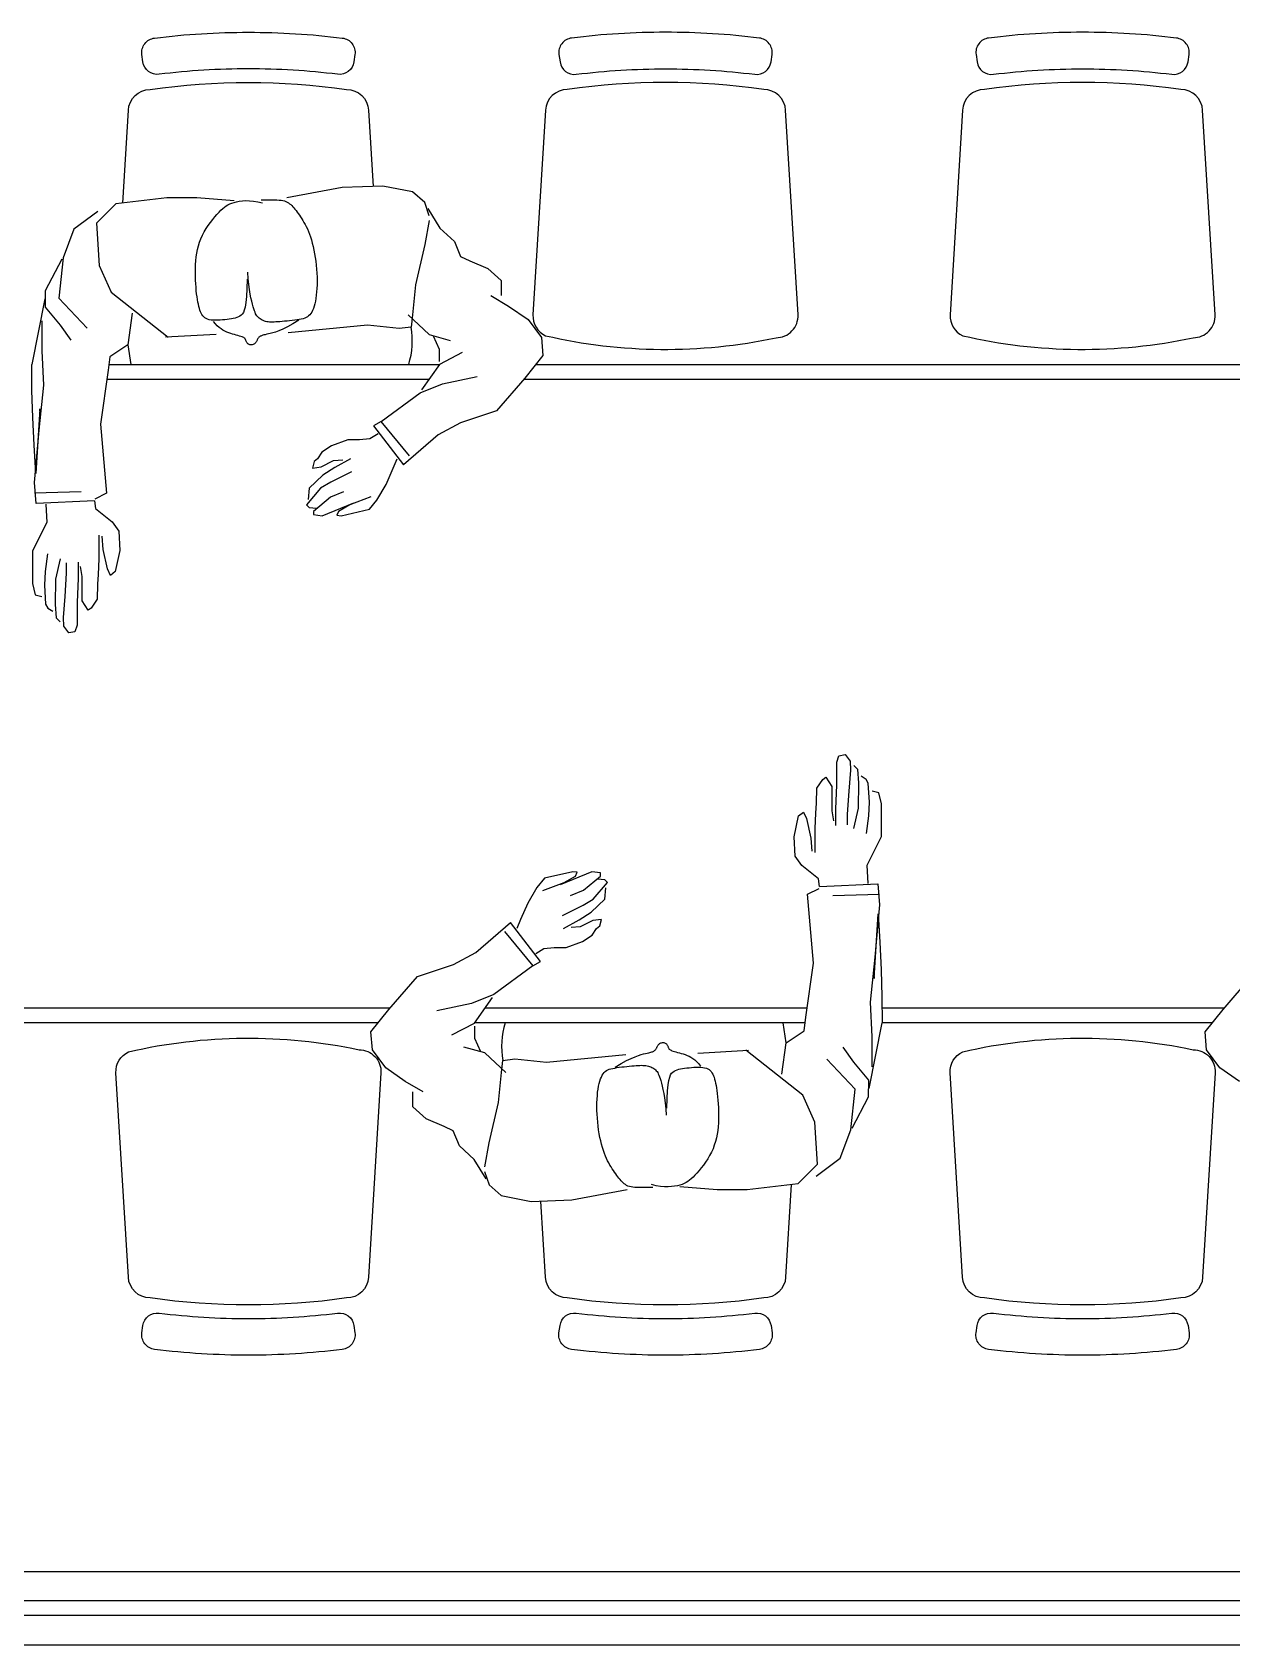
# Model space of a CAD drawing. Header units: millimetres. Extents: x 7034 to 7235, y -465 to -378.
# Drawn here: x 7042.714 to 7044.354, y -390.547 to -388.343 of the extents above; entities that cross this region are included whole.
import ezdxf

# ---------------------------------------------------------------- set-up
doc = ezdxf.new("R2010")
doc.units = ezdxf.units.MM
doc.header["$LTSCALE"] = 0.005
doc.layers.add('0-LAYOUT', color=250, linetype='Continuous', lineweight=25)
for name, color, linetype in [('ARQ_ESQUADRIA', 5, 'Continuous'), ('ARQ_MOBILIARIO 2', 252, 'Continuous'), ('JANELA', 10, 'Continuous')]:
    doc.layers.add(name, color=color, linetype=linetype)

msp = doc.modelspace()

# ---------------------------------------------------------------- linework, layer by layer
at = {"layer": '0-LAYOUT', "linetype": 'ByBlock'}
for points in [[(7043.0097, -388.3927, 0.030867), (7042.8877, -388.4002, -0.408428), (7042.8655, -388.3832), (7042.8641, -388.3733, -0.419966), (7042.8814, -388.3506, -0.030916), (7043.0097, -388.3427, -0.030916), (7043.138, -388.3506, -0.419966), (7043.1553, -388.3733), (7043.1539, -388.3832, -0.408428), (7043.1316, -388.4002, 0.030867)], [(7043.5798, -388.3927, -0.030867), (7043.7017, -388.4002, 0.408428), (7043.724, -388.3832), (7043.7254, -388.3733, 0.419966), (7043.7081, -388.3506, 0.030916), (7043.5798, -388.3427, 0.030916), (7043.4515, -388.3506, 0.419966), (7043.4341, -388.3733), (7043.4356, -388.3832, 0.408428), (7043.4578, -388.4002, -0.030867)], [(7044.1498, -388.3927, -0.030867), (7044.2718, -388.4002, 0.408428), (7044.294, -388.3832), (7044.2955, -388.3733, 0.419966), (7044.2781, -388.3506, 0.030916), (7044.1498, -388.3427, 0.030916), (7044.0215, -388.3506, 0.419966), (7044.0042, -388.3733), (7044.0056, -388.3832, 0.408428), (7044.0279, -388.4002, -0.030867)], [(7043.4455, -388.4209, 0.399285), (7043.4156, -388.4494), (7043.3986, -388.7288, 0.305593), (7043.4159, -388.7575, 0.109362), (7043.7309, -388.7603, 0.429301), (7043.7609, -388.7288), (7043.744, -388.4494, 0.399285), (7043.714, -388.4209, 0.071734)], [(7044.0156, -388.4209, 0.399285), (7043.9856, -388.4494), (7043.9687, -388.7288, 0.305593), (7043.986, -388.7575, 0.109362), (7044.301, -388.7603, 0.429301), (7044.331, -388.7288), (7044.314, -388.4494, 0.399285), (7044.2841, -388.4209, 0.071734)], [(7042.8754, -390.0728, -0.399285), (7042.8455, -390.0444), (7042.8286, -389.765, -0.305593), (7042.8459, -389.7363, -0.109362), (7043.1609, -389.7335, -0.429301), (7043.1908, -389.765), (7043.1739, -390.0444, -0.399285), (7043.1439, -390.0728, -0.071734)], [(7044.0156, -390.0728, -0.399285), (7043.9856, -390.0444), (7043.9687, -389.765, -0.305593), (7043.986, -389.7363, -0.109362), (7044.301, -389.7335, -0.429301), (7044.331, -389.765), (7044.314, -390.0444, -0.399285), (7044.2841, -390.0728, -0.071734)], [(7043.0097, -390.1011, 0.030867), (7043.1316, -390.0935, -0.408428), (7043.1539, -390.1105), (7043.1553, -390.1204, -0.419966), (7043.138, -390.1431, -0.030916), (7043.0097, -390.1511, -0.030916), (7042.8814, -390.1431, -0.419966), (7042.8641, -390.1204), (7042.8655, -390.1105, -0.408428), (7042.8877, -390.0935, 0.030867)], [(7043.5798, -390.1011, 0.030867), (7043.7017, -390.0935, -0.408428), (7043.724, -390.1105), (7043.7254, -390.1204, -0.419966), (7043.7081, -390.1431, -0.030916), (7043.5798, -390.1511, -0.030916), (7043.4515, -390.1431, -0.419966), (7043.4341, -390.1204), (7043.4356, -390.1105, -0.408428), (7043.4578, -390.0935, 0.030867)], [(7044.1498, -390.1011, 0.030867), (7044.2718, -390.0935, -0.408428), (7044.294, -390.1105), (7044.2955, -390.1204, -0.419966), (7044.2781, -390.1431, -0.030916), (7044.1498, -390.1511, -0.030916), (7044.0215, -390.1431, -0.419966), (7044.0042, -390.1204), (7044.0056, -390.1105, -0.408428), (7044.0279, -390.0935, 0.030867)]]:
    msp.add_lwpolyline(points, format="xyb", close=True, dxfattribs=at)
for points in [[(7042.8378, -388.5761), (7042.8455, -388.4494, -0.399285), (7042.8754, -388.4209, -0.071734), (7043.1439, -388.4209, -0.399285), (7043.1739, -388.4494), (7043.1802, -388.5534)], [(7043.7516, -389.9177), (7043.744, -390.0444, -0.399285), (7043.714, -390.0728, -0.071734), (7043.4455, -390.0728, -0.399285), (7043.4156, -390.0444), (7043.4093, -389.9404)]]:
    msp.add_lwpolyline(points, format="xyb", dxfattribs=at)
for points in [[(7042.8188, -388.7969), (7043.2708, -388.7969)], [(7043.4024, -388.7969), (7044.5031, -388.7969)], [(7042.8163, -388.8169), (7043.2568, -388.8169)], [(7043.3863, -388.8169), (7044.5115, -388.8169)], [(7043.2031, -389.6769), (7042.6481, -389.6769)], [(7043.7732, -389.6769), (7043.3327, -389.6769)], [(7044.3433, -389.6769), (7043.8759, -389.6769)], [(7043.1871, -389.6969), (7042.6595, -389.6969)], [(7043.7706, -389.6969), (7043.3186, -389.6969)], [(7044.3272, -389.6969), (7043.8755, -389.6969)]]:
    msp.add_lwpolyline(points, dxfattribs=at)
at = {"layer": 'ARQ_ESQUADRIA'}
for p, q in [((7045.6399, -390.4869), (7041.3199, -390.4869)), ((7045.6399, -390.5069), (7041.3199, -390.5069))]:
    msp.add_line(p, q, dxfattribs=at)
at = {"layer": 'ARQ_MOBILIARIO 2', "linetype": 'Continuous'}
for p, q in [((7043.1377, -388.5549), (7043.062, -388.5691)), ((7043.1934, -388.5529), (7043.1377, -388.5549)), ((7043.2341, -388.5609), (7043.1934, -388.5529)), ((7042.8285, -388.5772), (7042.8019, -388.6037)), ((7042.8979, -388.569), (7042.8285, -388.5772)), ((7042.939, -388.569), (7042.8979, -388.569)), ((7042.9902, -388.5733), (7042.939, -388.569)), ((7042.9816, -388.5786), (7042.9841, -388.5773)), ((7042.9841, -388.5773), (7042.9869, -388.5762)), ((7042.9869, -388.5762), (7042.99, -388.5752)), ((7042.99, -388.5752), (7042.9934, -388.5743)), ((7042.9934, -388.5743), (7042.9972, -388.5736)), ((7042.9972, -388.5736), (7043.0014, -388.573)), ((7043.0014, -388.573), (7043.0061, -388.5728)), ((7043.0061, -388.5728), (7043.0111, -388.5729)), ((7043.0111, -388.5729), (7043.0166, -388.5734)), ((7043.0166, -388.5734), (7043.0225, -388.5743)), ((7043.0225, -388.5743), (7043.0289, -388.5758)), ((7043.0271, -388.5718), (7043.0322, -388.5718)), ((7043.0322, -388.5718), (7043.0369, -388.5718)), ((7043.0369, -388.5718), (7043.0411, -388.5718)), ((7043.0411, -388.5718), (7043.0449, -388.5718)), ((7043.0449, -388.5718), (7043.0484, -388.5719)), ((7043.0484, -388.5719), (7043.0515, -388.5721)), ((7043.0515, -388.5721), (7043.0543, -388.5723)), ((7043.0543, -388.5723), (7043.0568, -388.5727)), ((7043.0568, -388.5727), (7043.059, -388.5733)), ((7043.059, -388.5733), (7043.061, -388.574)), ((7043.061, -388.574), (7043.0628, -388.5748)), ((7043.0628, -388.5748), (7043.0645, -388.5758)), ((7043.0645, -388.5758), (7043.066, -388.577)), ((7043.066, -388.577), (7043.0675, -388.5782)), ((7043.2507, -388.5755), (7043.2341, -388.5609)), ((7043.2569, -388.5937), (7043.2507, -388.5755)), ((7042.8039, -388.5875), (7042.7711, -388.612)), ((7042.9578, -388.6026), (7042.9608, -388.5986)), ((7042.9608, -388.5986), (7042.9638, -388.595)), ((7042.9638, -388.595), (7042.9667, -388.5916)), ((7042.9667, -388.5916), (7042.9695, -388.5886)), ((7042.9695, -388.5886), (7042.9721, -388.586)), ((7042.9721, -388.586), (7042.9745, -388.5837)), ((7042.9745, -388.5837), (7042.9768, -388.5818)), ((7042.9768, -388.5818), (7042.9791, -388.58)), ((7042.9791, -388.58), (7042.9816, -388.5786)), ((7043.0675, -388.5782), (7043.0689, -388.5796)), ((7043.0689, -388.5796), (7043.0703, -388.5811)), ((7043.0703, -388.5811), (7043.0718, -388.5828)), ((7043.0718, -388.5828), (7043.0732, -388.5845)), ((7043.0732, -388.5845), (7043.0747, -388.5864)), ((7043.0747, -388.5864), (7043.0763, -388.5884)), ((7043.0763, -388.5884), (7043.0778, -388.5905)), ((7043.0778, -388.5905), (7043.0793, -388.5927)), ((7043.0793, -388.5927), (7043.0809, -388.595)), ((7043.0809, -388.595), (7043.0825, -388.5975)), ((7043.0825, -388.5975), (7043.084, -388.6)), ((7043.084, -388.6), (7043.0856, -388.6026)), ((7043.2569, -388.6), (7043.2507, -388.6328)), ((7043.2548, -388.5837), (7043.2711, -388.6103)), ((7042.7711, -388.612), (7042.7566, -388.651)), ((7042.8019, -388.6037), (7042.8056, -388.6613)), ((7042.9448, -388.625), (7042.9469, -388.6202)), ((7042.9469, -388.6202), (7042.9493, -388.6156)), ((7042.9493, -388.6156), (7042.952, -388.6111)), ((7042.952, -388.6111), (7042.9548, -388.6067)), ((7042.9548, -388.6067), (7042.9578, -388.6026)), ((7043.0856, -388.6026), (7043.0872, -388.6054)), ((7043.0872, -388.6054), (7043.0887, -388.6084)), ((7043.0887, -388.6084), (7043.0902, -388.6116)), ((7043.0902, -388.6116), (7043.0917, -388.6149)), ((7043.0917, -388.6149), (7043.0931, -388.6185)), ((7043.0931, -388.6185), (7043.0945, -388.6224)), ((7043.2711, -388.6103), (7043.2914, -388.6288)), ((7042.9392, -388.6447), (7042.9402, -388.6397)), ((7042.9402, -388.6397), (7042.9414, -388.6347)), ((7042.9414, -388.6347), (7042.943, -388.6298)), ((7042.943, -388.6298), (7042.9448, -388.625)), ((7043.0945, -388.6224), (7043.0958, -388.6266)), ((7043.0958, -388.6266), (7043.097, -388.6309)), ((7043.097, -388.6309), (7043.0982, -388.6356)), ((7043.0982, -388.6356), (7043.0992, -388.6404)), ((7043.0992, -388.6404), (7043.1002, -388.6454)), ((7043.2507, -388.6328), (7043.2382, -388.6881)), ((7043.2914, -388.6288), (7043.2997, -388.6493)), ((7042.7545, -388.653), (7042.732, -388.696)), ((7042.7566, -388.651), (7042.7503, -388.7063)), ((7042.8056, -388.6613), (7042.8222, -388.6981)), ((7042.9371, -388.6709), (7042.9372, -388.6656)), ((7042.9372, -388.6656), (7042.9374, -388.6603)), ((7042.9374, -388.6603), (7042.9378, -388.655)), ((7042.9378, -388.655), (7042.9384, -388.6498)), ((7042.9384, -388.6498), (7042.9392, -388.6447)), ((7043.1002, -388.6454), (7043.101, -388.6505)), ((7043.101, -388.6505), (7043.1018, -388.6558)), ((7043.1018, -388.6558), (7043.1024, -388.6611)), ((7043.1024, -388.6611), (7043.1028, -388.6665)), ((7043.2997, -388.6493), (7043.3121, -388.6553)), ((7043.3121, -388.6553), (7043.3367, -388.6656)), ((7043.3367, -388.6656), (7043.355, -388.6821)), ((7042.9372, -388.6762), (7042.9371, -388.6709)), ((7042.9373, -388.6814), (7042.9372, -388.6762)), ((7042.9376, -388.6864), (7042.9373, -388.6814)), ((7042.938, -388.6913), (7042.9376, -388.6864)), ((7043.0081, -388.6802), (7043.0075, -388.6935)), ((7043.0095, -388.6796), (7043.0088, -388.6707)), ((7043.0103, -388.6875), (7043.0095, -388.6796)), ((7043.0112, -388.6945), (7043.0103, -388.6875)), ((7043.1028, -388.6665), (7043.1032, -388.6719)), ((7043.1032, -388.6719), (7043.1034, -388.6773)), ((7043.1034, -388.6878), (7043.1032, -388.6929)), ((7043.1034, -388.6773), (7043.1034, -388.6826)), ((7043.1034, -388.6826), (7043.1034, -388.6878)), ((7043.2382, -388.6881), (7043.234, -388.7291)), ((7043.355, -388.6821), (7043.355, -388.7026)), ((7042.7139, -388.797), (7042.732, -388.7073)), ((7042.732, -388.696), (7042.732, -388.7185)), ((7042.7503, -388.7063), (7042.7893, -388.7473)), ((7042.8222, -388.6981), (7042.8999, -388.7597)), ((7042.9384, -388.696), (7042.938, -388.6913)), ((7042.9389, -388.7003), (7042.9384, -388.696)), ((7042.9394, -388.7043), (7042.9389, -388.7003)), ((7042.94, -388.708), (7042.9394, -388.7043)), ((7042.9405, -388.7115), (7042.94, -388.708)), ((7043.0068, -388.7041), (7043.006, -388.7122)), ((7043.0075, -388.6935), (7043.0068, -388.7041)), ((7043.0121, -388.7006), (7043.0112, -388.6945)), ((7043.0131, -388.7059), (7043.0121, -388.7006)), ((7043.0141, -388.7105), (7043.0131, -388.7059)), ((7043.1019, -388.7064), (7043.1012, -388.7104)), ((7043.1024, -388.7022), (7043.1019, -388.7064)), ((7043.1029, -388.6977), (7043.1024, -388.7022)), ((7043.1032, -388.6929), (7043.1029, -388.6977)), ((7043.3408, -388.7026), (7043.3653, -388.7169)), ((7042.732, -388.7185), (7042.7524, -388.7431)), ((7042.8508, -388.7269), (7042.8446, -388.7699)), ((7042.9412, -388.7146), (7042.9405, -388.7115)), ((7042.9418, -388.7175), (7042.9412, -388.7146)), ((7042.9426, -388.7201), (7042.9418, -388.7175)), ((7042.9433, -388.7225), (7042.9426, -388.7201)), ((7042.9442, -388.7248), (7042.9433, -388.7225)), ((7042.9451, -388.7268), (7042.9442, -388.7248)), ((7042.9461, -388.7286), (7042.9451, -388.7268)), ((7042.9473, -388.7303), (7042.9461, -388.7286)), ((7042.9486, -388.7318), (7042.9473, -388.7303)), ((7042.9501, -388.7331), (7042.9486, -388.7318)), ((7042.996, -388.7319), (7042.9939, -388.7328)), ((7042.998, -388.7309), (7042.996, -388.7319)), ((7042.9998, -388.7296), (7042.998, -388.7309)), ((7043.0013, -388.7281), (7042.9998, -388.7296)), ((7043.0028, -388.7259), (7043.0013, -388.7281)), ((7043.004, -388.7228), (7043.0028, -388.7259)), ((7043.0051, -388.7183), (7043.004, -388.7228)), ((7043.006, -388.7122), (7043.0051, -388.7183)), ((7043.0151, -388.7145), (7043.0141, -388.7105)), ((7043.0161, -388.7179), (7043.0151, -388.7145)), ((7043.017, -388.7209), (7043.0161, -388.7179)), ((7043.0178, -388.7234), (7043.017, -388.7209)), ((7043.0187, -388.7255), (7043.0178, -388.7234)), ((7043.0195, -388.7274), (7043.0187, -388.7255)), ((7043.0204, -388.7289), (7043.0195, -388.7274)), ((7043.0213, -388.7303), (7043.0204, -388.7289)), ((7043.0223, -388.7315), (7043.0213, -388.7303)), ((7043.0233, -388.7326), (7043.0223, -388.7315)), ((7043.0904, -388.7317), (7043.0886, -388.7327)), ((7043.092, -388.7305), (7043.0904, -388.7317)), ((7043.0935, -388.7291), (7043.092, -388.7305)), ((7043.0949, -388.7273), (7043.0935, -388.7291)), ((7043.0962, -388.7253), (7043.0949, -388.7273)), ((7043.0974, -388.723), (7043.0962, -388.7253)), ((7043.0985, -388.7203), (7043.0974, -388.723)), ((7043.0995, -388.7173), (7043.0985, -388.7203)), ((7043.1004, -388.714), (7043.0995, -388.7173)), ((7043.1012, -388.7104), (7043.1004, -388.714)), ((7043.2278, -388.7291), (7043.2568, -388.7559)), ((7043.234, -388.7291), (7043.2319, -388.7456)), ((7043.3653, -388.7169), (7043.3919, -388.7354)), ((7042.7278, -388.7781), (7042.7278, -388.737)), ((7042.7524, -388.7431), (7042.7669, -388.7636)), ((7042.9519, -388.7341), (7042.9501, -388.7331)), ((7042.9538, -388.735), (7042.9519, -388.7341)), ((7042.9561, -388.7356), (7042.9538, -388.735)), ((7042.9587, -388.7361), (7042.9561, -388.7356)), ((7042.9615, -388.7363), (7042.9587, -388.7361)), ((7042.9645, -388.7364), (7042.9615, -388.7363)), ((7042.9646, -388.7412), (7042.9621, -388.7379)), ((7042.9677, -388.7364), (7042.9645, -388.7364)), ((7042.9671, -388.744), (7042.9646, -388.7412)), ((7042.9697, -388.7464), (7042.9671, -388.744)), ((7042.9709, -388.7362), (7042.9677, -388.7364)), ((7042.9723, -388.7483), (7042.9697, -388.7464)), ((7042.9742, -388.736), (7042.9709, -388.7362)), ((7042.9749, -388.75), (7042.9723, -388.7483)), ((7042.9774, -388.7357), (7042.9742, -388.736)), ((7042.9775, -388.7513), (7042.9749, -388.75)), ((7042.9805, -388.7353), (7042.9774, -388.7357)), ((7042.9802, -388.7525), (7042.9775, -388.7513)), ((7042.9828, -388.7535), (7042.9802, -388.7525)), ((7042.9835, -388.735), (7042.9805, -388.7353)), ((7042.9855, -388.7544), (7042.9828, -388.7535)), ((7042.9863, -388.7345), (7042.9835, -388.735)), ((7042.9881, -388.7553), (7042.9855, -388.7544)), ((7042.989, -388.7341), (7042.9863, -388.7345)), ((7042.9915, -388.7335), (7042.989, -388.7341)), ((7042.9939, -388.7328), (7042.9915, -388.7335)), ((7043.0245, -388.7336), (7043.0233, -388.7326)), ((7043.0257, -388.7345), (7043.0245, -388.7336)), ((7043.027, -388.7353), (7043.0257, -388.7345)), ((7043.0285, -388.7361), (7043.027, -388.7353)), ((7043.03, -388.7368), (7043.0285, -388.7361)), ((7043.0315, -388.7374), (7043.03, -388.7368)), ((7043.0332, -388.7379), (7043.0315, -388.7374)), ((7043.0349, -388.7383), (7043.0332, -388.7379)), ((7043.0366, -388.7386), (7043.0349, -388.7383)), ((7043.0385, -388.7388), (7043.0366, -388.7386)), ((7043.0404, -388.7389), (7043.0385, -388.7388)), ((7043.0429, -388.7536), (7043.0396, -388.7545)), ((7043.0425, -388.7389), (7043.0404, -388.7389)), ((7043.0447, -388.7389), (7043.0425, -388.7389)), ((7043.0467, -388.7525), (7043.0429, -388.7536)), ((7043.0472, -388.7387), (7043.0447, -388.7389)), ((7043.0513, -388.7508), (7043.0467, -388.7525)), ((7043.0498, -388.7386), (7043.0472, -388.7387)), ((7043.0527, -388.7383), (7043.0498, -388.7386)), ((7043.0566, -388.7484), (7043.0513, -388.7508)), ((7043.0558, -388.7381), (7043.0527, -388.7383)), ((7043.0591, -388.7378), (7043.0558, -388.7381)), ((7043.0629, -388.7453), (7043.0566, -388.7484)), ((7043.0626, -388.7374), (7043.0591, -388.7378)), ((7043.066, -388.737), (7043.0626, -388.7374)), ((7043.0702, -388.7413), (7043.0629, -388.7453)), ((7043.1725, -388.7433), (7043.064, -388.7535)), ((7043.0695, -388.7366), (7043.066, -388.737)), ((7043.0729, -388.7362), (7043.0695, -388.7366)), ((7043.0785, -388.7363), (7043.0702, -388.7413)), ((7043.0762, -388.7357), (7043.0729, -388.7362)), ((7043.0792, -388.7353), (7043.0762, -388.7357)), ((7043.0819, -388.7347), (7043.0792, -388.7353)), ((7043.0844, -388.7342), (7043.0819, -388.7347)), ((7043.0866, -388.7335), (7043.0844, -388.7342)), ((7043.0886, -388.7327), (7043.0866, -388.7335)), ((7043.2157, -388.7476), (7043.1725, -388.7433)), ((7043.2319, -388.7456), (7043.2157, -388.7476)), ((7043.3919, -388.7354), (7043.4102, -388.76)), ((7042.8446, -388.7699), (7042.8201, -388.7862)), ((7042.8446, -388.7699), (7042.8491, -388.7969)), ((7042.9655, -388.7557), (7042.8961, -388.7597)), ((7042.9907, -388.756), (7042.9881, -388.7553)), ((7042.9931, -388.7567), (7042.9907, -388.756)), ((7042.9954, -388.7573), (7042.9931, -388.7567)), ((7042.9975, -388.7579), (7042.9954, -388.7573)), ((7042.9993, -388.7585), (7042.9975, -388.7579)), ((7043.0009, -388.759), (7042.9993, -388.7585)), ((7043.0022, -388.7595), (7043.0009, -388.759)), ((7043.0032, -388.76), (7043.0022, -388.7595)), ((7043.0039, -388.7604), (7043.0032, -388.76)), ((7043.0045, -388.7609), (7043.0039, -388.7604)), ((7043.005, -388.7615), (7043.0045, -388.7609)), ((7043.0053, -388.762), (7043.005, -388.7615)), ((7043.0056, -388.7627), (7043.0053, -388.762)), ((7043.0059, -388.7634), (7043.0056, -388.7627)), ((7043.0062, -388.7641), (7043.0059, -388.7634)), ((7043.0065, -388.765), (7043.0062, -388.7641)), ((7043.0069, -388.7658), (7043.0065, -388.765)), ((7043.0074, -388.7666), (7043.0069, -388.7658)), ((7043.0079, -388.7674), (7043.0074, -388.7666)), ((7043.0085, -388.7682), (7043.0079, -388.7674)), ((7043.0091, -388.7688), (7043.0085, -388.7682)), ((7043.0099, -388.7693), (7043.0091, -388.7688)), ((7043.0108, -388.7697), (7043.0099, -388.7693)), ((7043.0118, -388.7699), (7043.0108, -388.7697)), ((7043.0128, -388.77), (7043.0118, -388.7699)), ((7043.0139, -388.7699), (7043.0128, -388.77)), ((7043.0149, -388.7698), (7043.0139, -388.7699)), ((7043.016, -388.7695), (7043.0149, -388.7698)), ((7043.0169, -388.7691), (7043.016, -388.7695)), ((7043.0178, -388.7686), (7043.0169, -388.7691)), ((7043.0185, -388.768), (7043.0178, -388.7686)), ((7043.0191, -388.7674), (7043.0185, -388.768)), ((7043.0197, -388.7667), (7043.0191, -388.7674)), ((7043.0202, -388.7659), (7043.0197, -388.7667)), ((7043.0206, -388.7652), (7043.0202, -388.7659)), ((7043.021, -388.7644), (7043.0206, -388.7652)), ((7043.0214, -388.7636), (7043.021, -388.7644)), ((7043.0217, -388.7629), (7043.0214, -388.7636)), ((7043.0221, -388.7622), (7043.0217, -388.7629)), ((7043.0226, -388.7615), (7043.0221, -388.7622)), ((7043.023, -388.7608), (7043.0226, -388.7615)), ((7043.0235, -388.7602), (7043.023, -388.7608)), ((7043.024, -388.7597), (7043.0235, -388.7602)), ((7043.0246, -388.7592), (7043.024, -388.7597)), ((7043.0252, -388.7587), (7043.0246, -388.7592)), ((7043.0259, -388.7582), (7043.0252, -388.7587)), ((7043.0266, -388.7579), (7043.0259, -388.7582)), ((7043.0274, -388.7575), (7043.0266, -388.7579)), ((7043.0284, -388.7572), (7043.0274, -388.7575)), ((7043.0295, -388.7568), (7043.0284, -388.7572)), ((7043.0309, -388.7565), (7043.0295, -388.7568)), ((7043.0326, -388.7561), (7043.0309, -388.7565)), ((7043.0346, -388.7556), (7043.0326, -388.7561)), ((7043.0369, -388.7551), (7043.0346, -388.7556)), ((7043.0396, -388.7545), (7043.0369, -388.7551)), ((7043.2568, -388.7559), (7043.2855, -388.7639)), ((7043.271, -388.7762), (7043.2627, -388.7579)), ((7043.2709, -388.7927), (7043.271, -388.7762)), ((7043.4102, -388.76), (7043.4123, -388.7845)), ((7042.7299, -388.8251), (7042.7278, -388.7781)), ((7042.8201, -388.7862), (7042.818, -388.8047)), ((7043.2709, -388.7967), (7043.2464, -388.8317)), ((7043.3017, -388.7804), (7043.2709, -388.7967)), ((7043.4123, -388.7845), (7043.3877, -388.8153)), ((7042.818, -388.8047), (7042.8076, -388.8785)), ((7043.2751, -388.8235), (7043.3221, -388.8132)), ((7043.3877, -388.8153), (7043.3486, -388.8603)), ((7042.7236, -388.8867), (7042.7299, -388.8251)), ((7043.1912, -388.8749), (7043.2443, -388.8357)), ((7043.2443, -388.8357), (7043.2751, -388.8235)), ((7043.3486, -388.8603), (7043.2996, -388.8768)), ((7042.7173, -388.9583), (7042.7236, -388.8867)), ((7042.8076, -388.8785), (7042.8158, -388.9728)), ((7043.1911, -388.8747), (7043.1807, -388.8807)), ((7043.1807, -388.8807), (7043.2218, -388.934)), ((7043.2298, -388.9218), (7043.1911, -388.8747)), ((7043.2996, -388.8768), (7043.2688, -388.893)), ((7043.1232, -388.908), (7043.1099, -388.9169)), ((7043.1455, -388.8999), (7043.1232, -388.908)), ((7043.1617, -388.8999), (7043.1455, -388.8999)), ((7043.1758, -388.8984), (7043.1617, -388.8999)), ((7043.187, -388.8918), (7043.1758, -388.8984)), ((7043.2688, -388.893), (7043.2218, -388.934)), ((7043.0996, -388.9295), (7043.0973, -388.9384)), ((7043.104, -388.9258), (7043.0996, -388.9295)), ((7043.1099, -388.9169), (7043.104, -388.9258)), ((7043.1092, -388.9369), (7043.1261, -388.9281)), ((7043.1261, -388.9281), (7043.1388, -388.9273)), ((7043.1491, -388.9259), (7043.1277, -388.9377)), ((7043.2077, -388.9384), (7043.2128, -388.9259)), ((7043.1114, -388.948), (7043.0928, -388.9658)), ((7043.0973, -388.9384), (7043.1092, -388.9369)), ((7043.1277, -388.9377), (7043.1114, -388.948)), ((7043.1507, -388.9436), (7043.1224, -388.9577)), ((7043.198, -388.9607), (7043.2077, -388.9384)), ((7042.7194, -388.987), (7042.7173, -388.9583)), ((7042.7809, -388.9708), (7042.7173, -388.9728)), ((7042.8158, -388.9728), (7042.7996, -388.9808)), ((7043.1084, -388.9658), (7043.0891, -388.9887)), ((7043.0928, -388.9658), (7043.0914, -388.9814)), ((7043.1224, -388.9577), (7043.1084, -388.9658)), ((7043.1395, -388.971), (7043.1217, -388.9784)), ((7043.1854, -388.9822), (7043.198, -388.9607)), ((7042.7991, -388.9832), (7042.7194, -388.987)), ((7042.7326, -388.9877), (7042.7341, -389.0126)), ((7042.7991, -388.9832), (7042.8006, -388.9938)), ((7042.8006, -388.9938), (7042.8232, -389.0119)), ((7043.0891, -388.9887), (7043.0928, -388.9924)), ((7043.0928, -388.9924), (7043.1025, -388.9932)), ((7043.1217, -388.9784), (7043.0987, -388.9977)), ((7043.1106, -389.0036), (7043.1536, -388.9858)), ((7043.1484, -388.9888), (7043.1328, -388.9977)), ((7043.1365, -389.0036), (7043.1751, -388.9948)), ((7043.1772, -388.9777), (7043.1484, -388.9888)), ((7043.1751, -388.9948), (7043.1854, -388.9822)), ((7042.7341, -389.0126), (7042.7228, -389.0353)), ((7042.8232, -389.0119), (7042.8323, -389.0247)), ((7043.0987, -388.9977), (7043.0987, -389.0021)), ((7043.0987, -389.0021), (7043.1106, -389.0036)), ((7043.1328, -388.9977), (7043.1306, -389.0029)), ((7043.1306, -389.0029), (7043.1365, -389.0036)), ((7042.7228, -389.0353), (7042.7144, -389.0519)), ((7042.8051, -389.03), (7042.805, -389.0625)), ((7042.8111, -389.0497), (7042.8096, -389.0316)), ((7042.8323, -389.0247), (7042.8338, -389.0512)), ((7042.7144, -389.0519), (7042.7144, -389.0964)), ((7042.7348, -389.0557), (7042.7317, -389.0799)), ((7042.7522, -389.0625), (7042.7461, -389.0904)), ((7042.805, -389.0625), (7042.8043, -389.0837)), ((7042.8172, -389.0761), (7042.8111, -389.0497)), ((7042.8338, -389.0512), (7042.8277, -389.0799)), ((7042.7317, -389.0799), (7042.731, -389.0987)), ((7042.759, -389.1138), (7042.7612, -389.0822)), ((7042.7612, -389.0822), (7042.7612, -389.0678)), ((7042.7771, -389.067), (7042.7771, -389.0889)), ((7042.7824, -389.0867), (7042.7801, -389.0731)), ((7042.8043, -389.0837), (7042.8035, -389.0973)), ((7042.8209, -389.0852), (7042.8172, -389.0761)), ((7042.8277, -389.0799), (7042.8209, -389.0852)), ((7042.7144, -389.0964), (7042.7181, -389.1115)), ((7042.731, -389.0987), (7042.7325, -389.1244)), ((7042.7461, -389.0904), (7042.7454, -389.1251)), ((7042.7771, -389.0889), (7042.7755, -389.1222)), ((7042.7824, -389.1048), (7042.7824, -389.0867)), ((7042.7824, -389.1199), (7042.7824, -389.1048)), ((7042.8035, -389.0973), (7042.8028, -389.1176)), ((7042.7181, -389.1115), (7042.7272, -389.1138)), ((7042.7325, -389.1244), (7042.7356, -389.1297)), ((7042.7454, -389.1251), (7042.7469, -389.1433)), ((7042.7567, -389.1426), (7042.759, -389.1138)), ((7042.7755, -389.1222), (7042.7755, -389.1531)), ((7042.7906, -389.1328), (7042.7824, -389.1199)), ((7042.8028, -389.1176), (7042.7945, -389.1297)), ((7042.7356, -389.1297), (7042.7423, -389.1342)), ((7042.7469, -389.1433), (7042.7522, -389.1486)), ((7042.7574, -389.1546), (7042.7567, -389.1426)), ((7042.7945, -389.1297), (7042.7906, -389.1328)), ((7042.7642, -389.1637), (7042.7574, -389.1546)), ((7042.7725, -389.1622), (7042.7642, -389.1637)), ((7042.7755, -389.1531), (7042.7725, -389.1622)), ((7043.8139, -389.3406), (7043.8169, -389.3316)), ((7043.8139, -389.3716), (7043.8139, -389.3406)), ((7043.8169, -389.3316), (7043.8253, -389.33)), ((7043.8253, -389.33), (7043.8321, -389.3391)), ((7043.8321, -389.3391), (7043.8328, -389.3512)), ((7043.8426, -389.3505), (7043.8373, -389.3452)), ((7043.7867, -389.3761), (7043.795, -389.364)), ((7043.795, -389.364), (7043.7988, -389.361)), ((7043.7988, -389.361), (7043.8071, -389.3739)), ((7043.8124, -389.4048), (7043.8139, -389.3716)), ((7043.8328, -389.3512), (7043.8304, -389.3799)), ((7043.8441, -389.3686), (7043.8426, -389.3505)), ((7043.8434, -389.4033), (7043.8441, -389.3686)), ((7043.8539, -389.3641), (7043.8472, -389.3595)), ((7043.8569, -389.3693), (7043.8539, -389.3641)), ((7043.8585, -389.395), (7043.8569, -389.3693)), ((7043.786, -389.3965), (7043.7867, -389.3761)), ((7043.8071, -389.3739), (7043.8071, -389.389)), ((7043.8071, -389.389), (7043.8071, -389.4071)), ((7043.8304, -389.3799), (7043.8283, -389.4116)), ((7043.8713, -389.3822), (7043.8622, -389.3799)), ((7043.8751, -389.3973), (7043.8713, -389.3822)), ((7043.7557, -389.4425), (7043.7617, -389.4138)), ((7043.7617, -389.4138), (7043.7685, -389.4086)), ((7043.7685, -389.4086), (7043.7723, -389.4176)), ((7043.7844, -389.4312), (7043.7851, -389.4101)), ((7043.7851, -389.4101), (7043.786, -389.3965)), ((7043.8071, -389.4071), (7043.8093, -389.4207)), ((7043.8124, -389.4268), (7043.8124, -389.4048)), ((7043.8283, -389.4116), (7043.8283, -389.426)), ((7043.8372, -389.4313), (7043.8434, -389.4033)), ((7043.8547, -389.4381), (7043.8577, -389.4139)), ((7043.8577, -389.4139), (7043.8585, -389.395)), ((7043.875, -389.4419), (7043.8751, -389.3973)), ((7043.7723, -389.4176), (7043.7783, -389.4441)), ((7043.7844, -389.4638), (7043.7844, -389.4312)), ((7043.7572, -389.469), (7043.7557, -389.4425)), ((7043.7783, -389.4441), (7043.7798, -389.4622)), ((7043.8553, -389.4812), (7043.8667, -389.4585)), ((7043.8667, -389.4585), (7043.875, -389.4419)), ((7043.7662, -389.4818), (7043.7572, -389.469)), ((7043.7889, -389.5), (7043.7662, -389.4818)), ((7043.8569, -389.5061), (7043.8553, -389.4812)), ((7043.4144, -389.499), (7043.4041, -389.5116)), ((7043.4529, -389.4902), (7043.4144, -389.499)), ((7043.4789, -389.4902), (7043.4359, -389.5079)), ((7043.4411, -389.505), (7043.4566, -389.4961)), ((7043.4589, -389.4909), (7043.4529, -389.4902)), ((7043.4566, -389.4961), (7043.4589, -389.4909)), ((7043.4677, -389.5153), (7043.4907, -389.4961)), ((7043.4907, -389.4917), (7043.4789, -389.4902)), ((7043.4967, -389.5013), (7043.487, -389.5005)), ((7043.4907, -389.4961), (7043.4907, -389.4917)), ((7043.5003, -389.505), (7043.4967, -389.5013)), ((7043.7904, -389.5106), (7043.7889, -389.5)), ((7043.4041, -389.5116), (7043.3915, -389.5331)), ((7043.4122, -389.516), (7043.4411, -389.505)), ((7043.4499, -389.5228), (7043.4677, -389.5153)), ((7043.481, -389.5279), (7043.5003, -389.505)), ((7043.4967, -389.5279), (7043.4981, -389.5124)), ((7043.7737, -389.5209), (7043.7899, -389.5129)), ((7043.7819, -389.6153), (7043.7737, -389.5209)), ((7043.7904, -389.5106), (7043.8701, -389.5067)), ((7043.8085, -389.5229), (7043.8721, -389.521)), ((7043.8701, -389.5067), (7043.8721, -389.5355)), ((7043.3915, -389.5331), (7043.3817, -389.5553)), ((7043.4388, -389.5501), (7043.467, -389.5361)), ((7043.4618, -389.5561), (7043.478, -389.5457)), ((7043.467, -389.5361), (7043.481, -389.5279)), ((7043.478, -389.5457), (7043.4967, -389.5279)), ((7043.8721, -389.5355), (7043.8659, -389.6071)), ((7043.3206, -389.6007), (7043.3677, -389.5597)), ((7043.4087, -389.613), (7043.3677, -389.5597)), ((7043.3817, -389.5553), (7043.3766, -389.5679)), ((7043.4403, -389.5679), (7043.4618, -389.5561)), ((7043.4633, -389.5657), (7043.4506, -389.5665)), ((7043.4803, -389.5569), (7043.4633, -389.5657)), ((7043.4796, -389.5768), (7043.4855, -389.5679)), ((7043.4921, -389.5554), (7043.4803, -389.5569)), ((7043.4855, -389.5679), (7043.4899, -389.5642)), ((7043.4899, -389.5642), (7043.4921, -389.5554)), ((7043.3597, -389.572), (7043.3984, -389.619)), ((7043.444, -389.5939), (7043.4663, -389.5857)), ((7043.4663, -389.5857), (7043.4796, -389.5768)), ((7043.2899, -389.617), (7043.3206, -389.6007)), ((7043.3984, -389.619), (7043.4087, -389.613)), ((7043.4025, -389.602), (7043.4136, -389.5953)), ((7043.4136, -389.5953), (7043.4277, -389.5938)), ((7043.4277, -389.5938), (7043.444, -389.5939)), ((7043.8659, -389.6071), (7043.8596, -389.6686)), ((7043.2017, -389.6785), (7043.2408, -389.6335)), ((7043.2408, -389.6335), (7043.2899, -389.617)), ((7043.3982, -389.6189), (7043.3451, -389.658)), ((7043.7715, -389.6891), (7043.7819, -389.6153)), ((7044.3419, -389.6785), (7044.381, -389.6335)), ((7043.3451, -389.658), (7043.3144, -389.6703)), ((7043.1772, -389.7092), (7043.2017, -389.6785)), ((7043.3144, -389.6703), (7043.2674, -389.6805)), ((7043.3185, -389.6971), (7043.3431, -389.6621)), ((7043.8596, -389.6686), (7043.8616, -389.7157)), ((7044.3173, -389.7092), (7044.3419, -389.6785)), ((7043.2877, -389.7133), (7043.3185, -389.6971)), ((7043.3185, -389.7011), (7043.3185, -389.7176)), ((7043.7449, -389.7239), (7043.7404, -389.6969)), ((7043.7694, -389.7076), (7043.7715, -389.6891)), ((7043.8755, -389.6968), (7043.8575, -389.7865)), ((7043.1792, -389.7338), (7043.1772, -389.7092)), ((7043.3185, -389.7176), (7043.3268, -389.7359)), ((7043.5725, -389.7247), (7043.5735, -389.7243)), ((7043.5735, -389.7243), (7043.5745, -389.724)), ((7043.5745, -389.724), (7043.5756, -389.7238)), ((7043.5756, -389.7238), (7043.5766, -389.7238)), ((7043.5766, -389.7238), (7043.5777, -389.7238)), ((7043.5777, -389.7238), (7043.5786, -389.7241)), ((7043.5786, -389.7241), (7043.5795, -389.7244)), ((7043.7386, -389.7669), (7043.7449, -389.7239)), ((7043.7449, -389.7239), (7043.7694, -389.7076)), ((7043.8616, -389.7157), (7043.8616, -389.7567)), ((7044.3194, -389.7338), (7044.3173, -389.7092)), ((7043.1975, -389.7583), (7043.1792, -389.7338)), ((7043.3326, -389.7379), (7043.304, -389.7298)), ((7043.3617, -389.7647), (7043.3326, -389.7379)), ((7043.3575, -389.7481), (7043.3738, -389.7461)), ((7043.3738, -389.7461), (7043.4169, -389.7504)), ((7043.4169, -389.7504), (7043.5254, -389.7402)), ((7043.5265, -389.7484), (7043.5328, -389.7453)), ((7043.5328, -389.7453), (7043.5382, -389.743)), ((7043.5382, -389.743), (7043.5427, -389.7413)), ((7043.5427, -389.7413), (7043.5466, -389.7401)), ((7043.5466, -389.7401), (7043.5498, -389.7393)), ((7043.5498, -389.7393), (7043.5526, -389.7386)), ((7043.5526, -389.7386), (7043.5549, -389.7381)), ((7043.5549, -389.7381), (7043.5569, -389.7377)), ((7043.5569, -389.7377), (7043.5585, -389.7373)), ((7043.5585, -389.7373), (7043.5599, -389.7369)), ((7043.5599, -389.7369), (7043.5611, -389.7366)), ((7043.5611, -389.7366), (7043.562, -389.7362)), ((7043.562, -389.7362), (7043.5628, -389.7359)), ((7043.5628, -389.7359), (7043.5636, -389.7355)), ((7043.5636, -389.7355), (7043.5642, -389.7351)), ((7043.5642, -389.7351), (7043.5648, -389.7346)), ((7043.5648, -389.7346), (7043.5654, -389.7341)), ((7043.5654, -389.7341), (7043.5659, -389.7335)), ((7043.5659, -389.7335), (7043.5664, -389.7329)), ((7043.5664, -389.7329), (7043.5669, -389.7323)), ((7043.5669, -389.7323), (7043.5673, -389.7316)), ((7043.5673, -389.7316), (7043.5677, -389.7309)), ((7043.5677, -389.7309), (7043.5681, -389.7301)), ((7043.5681, -389.7301), (7043.5685, -389.7294)), ((7043.5685, -389.7294), (7043.5689, -389.7286)), ((7043.5689, -389.7286), (7043.5693, -389.7278)), ((7043.5693, -389.7278), (7043.5698, -389.7271)), ((7043.5698, -389.7271), (7043.5703, -389.7264)), ((7043.5703, -389.7264), (7043.571, -389.7257)), ((7043.571, -389.7257), (7043.5717, -389.7252)), ((7043.5717, -389.7252), (7043.5725, -389.7247)), ((7043.5795, -389.7244), (7043.5803, -389.7249)), ((7043.5803, -389.7249), (7043.581, -389.7256)), ((7043.581, -389.7256), (7043.5816, -389.7263)), ((7043.5816, -389.7263), (7043.5821, -389.7271)), ((7043.5821, -389.7271), (7043.5825, -389.7279)), ((7043.5825, -389.7279), (7043.5829, -389.7288)), ((7043.5829, -389.7288), (7043.5833, -389.7296)), ((7043.5833, -389.7296), (7043.5836, -389.7304)), ((7043.5836, -389.7304), (7043.5838, -389.7311)), ((7043.5838, -389.7311), (7043.5841, -389.7317)), ((7043.5841, -389.7317), (7043.5845, -389.7323)), ((7043.5845, -389.7323), (7043.5849, -389.7328)), ((7043.5849, -389.7328), (7043.5855, -389.7333)), ((7043.5855, -389.7333), (7043.5863, -389.7338)), ((7043.5863, -389.7338), (7043.5873, -389.7343)), ((7043.5873, -389.7343), (7043.5886, -389.7348)), ((7043.5886, -389.7348), (7043.5901, -389.7353)), ((7043.5901, -389.7353), (7043.592, -389.7358)), ((7043.592, -389.7358), (7043.5941, -389.7364)), ((7043.5941, -389.7364), (7043.5963, -389.7371)), ((7043.5963, -389.7371), (7043.5988, -389.7377)), ((7043.5988, -389.7377), (7043.6013, -389.7385)), ((7043.6013, -389.7385), (7043.6039, -389.7393)), ((7043.6039, -389.7393), (7043.6066, -389.7402)), ((7043.6066, -389.7402), (7043.6093, -389.7413)), ((7043.6093, -389.7413), (7043.6119, -389.7424)), ((7043.6119, -389.7424), (7043.6146, -389.7438)), ((7043.6146, -389.7438), (7043.6172, -389.7454)), ((7043.6172, -389.7454), (7043.6198, -389.7474)), ((7043.6239, -389.738), (7043.6934, -389.7341)), ((7043.7673, -389.7957), (7043.6896, -389.7341)), ((7043.8371, -389.7507), (7043.8226, -389.7302)), ((7044.3377, -389.7583), (7044.3194, -389.7338)), ((7043.2241, -389.7768), (7043.1975, -389.7583)), ((7043.3513, -389.8057), (7043.3554, -389.7647)), ((7043.3554, -389.7647), (7043.3575, -389.7481)), ((7043.4933, -389.7684), (7043.4946, -389.7664)), ((7043.4946, -389.7664), (7043.4959, -389.7647)), ((7043.4959, -389.7647), (7043.4974, -389.7632)), ((7043.4974, -389.7632), (7043.4991, -389.7621)), ((7043.4991, -389.7621), (7043.5009, -389.7611)), ((7043.5009, -389.7611), (7043.5029, -389.7603)), ((7043.5029, -389.7603), (7043.5051, -389.7596)), ((7043.5051, -389.7596), (7043.5076, -389.759)), ((7043.5076, -389.759), (7043.5103, -389.7585)), ((7043.5103, -389.7585), (7043.5133, -389.758)), ((7043.5109, -389.7575), (7043.5193, -389.7524)), ((7043.5133, -389.758), (7043.5165, -389.7575)), ((7043.5165, -389.7575), (7043.5199, -389.7571)), ((7043.5193, -389.7524), (7043.5265, -389.7484)), ((7043.5199, -389.7571), (7043.5234, -389.7567)), ((7043.5234, -389.7567), (7043.5269, -389.7563)), ((7043.5269, -389.7563), (7043.5303, -389.756)), ((7043.5303, -389.756), (7043.5337, -389.7557)), ((7043.5337, -389.7557), (7043.5368, -389.7554)), ((7043.5368, -389.7554), (7043.5397, -389.7552)), ((7043.5397, -389.7552), (7043.5423, -389.755)), ((7043.5423, -389.755), (7043.5447, -389.7549)), ((7043.5447, -389.7549), (7043.5469, -389.7548)), ((7043.5469, -389.7548), (7043.549, -389.7549)), ((7043.549, -389.7549), (7043.551, -389.755)), ((7043.551, -389.755), (7043.5528, -389.7551)), ((7043.5528, -389.7551), (7043.5546, -389.7554)), ((7043.5546, -389.7554), (7043.5563, -389.7558)), ((7043.5563, -389.7558), (7043.5579, -389.7563)), ((7043.5579, -389.7563), (7043.5595, -389.7569)), ((7043.5595, -389.7569), (7043.561, -389.7576)), ((7043.561, -389.7576), (7043.5624, -389.7584)), ((7043.5624, -389.7584), (7043.5637, -389.7593)), ((7043.5637, -389.7593), (7043.565, -389.7602)), ((7043.565, -389.7602), (7043.5661, -389.7612)), ((7043.5661, -389.7612), (7043.5672, -389.7623)), ((7043.5672, -389.7623), (7043.5682, -389.7635)), ((7043.5682, -389.7635), (7043.5691, -389.7648)), ((7043.5691, -389.7648), (7043.5699, -389.7664)), ((7043.5699, -389.7664), (7043.5708, -389.7682)), ((7043.5708, -389.7682), (7043.5716, -389.7704)), ((7043.5855, -389.771), (7043.5867, -389.7678)), ((7043.5867, -389.7678), (7043.5881, -389.7657)), ((7043.5881, -389.7657), (7043.5897, -389.7641)), ((7043.5897, -389.7641), (7043.5915, -389.7629)), ((7043.5915, -389.7629), (7043.5934, -389.7618)), ((7043.5934, -389.7618), (7043.5956, -389.761)), ((7043.5956, -389.761), (7043.5979, -389.7603)), ((7043.5979, -389.7603), (7043.6004, -389.7597)), ((7043.6004, -389.7597), (7043.6031, -389.7592)), ((7043.6031, -389.7592), (7043.6059, -389.7588)), ((7043.6059, -389.7588), (7043.6089, -389.7584)), ((7043.6089, -389.7584), (7043.6121, -389.7581)), ((7043.6121, -389.7581), (7043.6153, -389.7578)), ((7043.6153, -389.7578), (7043.6185, -389.7575)), ((7043.6185, -389.7575), (7043.6218, -389.7574)), ((7043.6198, -389.7474), (7043.6223, -389.7497)), ((7043.6218, -389.7574), (7043.6249, -389.7573)), ((7043.6223, -389.7497), (7043.6249, -389.7525)), ((7043.6249, -389.7525), (7043.6274, -389.7558)), ((7043.6249, -389.7573), (7043.628, -389.7574)), ((7043.628, -389.7574), (7043.6308, -389.7577)), ((7043.6308, -389.7577), (7043.6333, -389.7581)), ((7043.6333, -389.7581), (7043.6356, -389.7588)), ((7043.6356, -389.7588), (7043.6376, -389.7596)), ((7043.6376, -389.7596), (7043.6393, -389.7607)), ((7043.6393, -389.7607), (7043.6408, -389.762)), ((7043.6408, -389.762), (7043.6422, -389.7634)), ((7043.6422, -389.7634), (7043.6433, -389.7651)), ((7043.6433, -389.7651), (7043.6443, -389.767)), ((7043.6443, -389.767), (7043.6453, -389.769)), ((7043.8391, -389.7875), (7043.8001, -389.7464)), ((7043.8575, -389.7752), (7043.8371, -389.7507)), ((7044.3643, -389.7768), (7044.3377, -389.7583)), ((7043.2487, -389.7911), (7043.2241, -389.7768)), ((7043.487, -389.7916), (7043.4876, -389.7873)), ((7043.4876, -389.7873), (7043.4882, -389.7834)), ((7043.4882, -389.7834), (7043.489, -389.7798)), ((7043.489, -389.7798), (7043.4899, -389.7765)), ((7043.4899, -389.7765), (7043.4909, -389.7735)), ((7043.4909, -389.7735), (7043.4921, -389.7708)), ((7043.4921, -389.7708), (7043.4933, -389.7684)), ((7043.5716, -389.7704), (7043.5725, -389.7729)), ((7043.5725, -389.7729), (7043.5734, -389.7758)), ((7043.5734, -389.7758), (7043.5743, -389.7793)), ((7043.5743, -389.7793), (7043.5753, -389.7832)), ((7043.5753, -389.7832), (7043.5763, -389.7878)), ((7043.5763, -389.7878), (7043.5773, -389.7932)), ((7043.5819, -389.8003), (7043.5826, -389.7897)), ((7043.5826, -389.7897), (7043.5834, -389.7815)), ((7043.5834, -389.7815), (7043.5844, -389.7754)), ((7043.5844, -389.7754), (7043.5855, -389.771)), ((7043.6453, -389.769), (7043.6461, -389.7712)), ((7043.6461, -389.7712), (7043.6469, -389.7736)), ((7043.6469, -389.7736), (7043.6476, -389.7763)), ((7043.6476, -389.7763), (7043.6483, -389.7792)), ((7043.6483, -389.7792), (7043.6489, -389.7823)), ((7043.6489, -389.7823), (7043.6495, -389.7857)), ((7043.6495, -389.7857), (7043.65, -389.7894)), ((7043.65, -389.7894), (7043.6505, -389.7934)), ((7043.8329, -389.8428), (7043.8391, -389.7875)), ((7043.8574, -389.7977), (7043.8575, -389.7752)), ((7043.2345, -389.8116), (7043.2345, -389.7911)), ((7043.2528, -389.8282), (7043.2345, -389.8116)), ((7043.3388, -389.861), (7043.3513, -389.8057)), ((7043.486, -389.8111), (7043.4861, -389.8059)), ((7043.4861, -389.8164), (7043.486, -389.8111)), ((7043.4861, -389.8059), (7043.4863, -389.8009)), ((7043.4863, -389.8009), (7043.4866, -389.7961)), ((7043.4866, -389.7961), (7043.487, -389.7916)), ((7043.5773, -389.7932), (7043.5783, -389.7993)), ((7043.5783, -389.7993), (7043.5792, -389.8062)), ((7043.5792, -389.8062), (7043.58, -389.8142)), ((7043.5814, -389.8136), (7043.5819, -389.8003)), ((7043.6505, -389.7934), (7043.651, -389.7978)), ((7043.651, -389.7978), (7043.6515, -389.8024)), ((7043.6515, -389.8024), (7043.6518, -389.8073)), ((7043.6518, -389.8073), (7043.6521, -389.8124)), ((7043.6521, -389.8124), (7043.6523, -389.8176)), ((7043.7838, -389.8325), (7043.7673, -389.7957)), ((7043.835, -389.8408), (7043.8574, -389.7977)), ((7043.2773, -389.8384), (7043.2528, -389.8282)), ((7043.4863, -389.8218), (7043.4861, -389.8164)), ((7043.4866, -389.8272), (7043.4863, -389.8218)), ((7043.4871, -389.8326), (7043.4866, -389.8272)), ((7043.4877, -389.838), (7043.4871, -389.8326)), ((7043.58, -389.8142), (7043.5807, -389.8231)), ((7043.6521, -389.8335), (7043.6517, -389.8387)), ((7043.6523, -389.8282), (7043.6521, -389.8335)), ((7043.6523, -389.8176), (7043.6524, -389.8229)), ((7043.6524, -389.8229), (7043.6523, -389.8282)), ((7043.7876, -389.89), (7043.7838, -389.8325)), ((7043.2897, -389.8444), (7043.2773, -389.8384)), ((7043.298, -389.865), (7043.2897, -389.8444)), ((7043.4884, -389.8432), (7043.4877, -389.838)), ((7043.4893, -389.8484), (7043.4884, -389.8432)), ((7043.4902, -389.8534), (7043.4893, -389.8484)), ((7043.4913, -389.8582), (7043.4902, -389.8534)), ((7043.6493, -389.8541), (7043.648, -389.8591)), ((7043.6503, -389.849), (7043.6493, -389.8541)), ((7043.6511, -389.8439), (7043.6503, -389.849)), ((7043.6517, -389.8387), (7043.6511, -389.8439)), ((7043.8184, -389.8818), (7043.8329, -389.8428)), ((7043.3184, -389.8835), (7043.298, -389.865)), ((7043.3326, -389.8938), (7043.3388, -389.861)), ((7043.4924, -389.8628), (7043.4913, -389.8582)), ((7043.4937, -389.8672), (7043.4924, -389.8628)), ((7043.495, -389.8713), (7043.4937, -389.8672)), ((7043.4963, -389.8752), (7043.495, -389.8713)), ((7043.4977, -389.8788), (7043.4963, -389.8752)), ((7043.6401, -389.8782), (7043.6375, -389.8827)), ((7043.6425, -389.8735), (7043.6401, -389.8782)), ((7043.6447, -389.8688), (7043.6425, -389.8735)), ((7043.6465, -389.864), (7043.6447, -389.8688)), ((7043.648, -389.8591), (7043.6465, -389.864)), ((7043.3346, -389.91), (7043.3184, -389.8835)), ((7043.3325, -389.9), (7043.3388, -389.9183)), ((7043.4992, -389.8822), (7043.4977, -389.8788)), ((7043.5007, -389.8853), (7043.4992, -389.8822)), ((7043.5023, -389.8883), (7043.5007, -389.8853)), ((7043.5038, -389.8911), (7043.5023, -389.8883)), ((7043.5054, -389.8938), (7043.5038, -389.8911)), ((7043.507, -389.8963), (7043.5054, -389.8938)), ((7043.5086, -389.8987), (7043.507, -389.8963)), ((7043.5101, -389.901), (7043.5086, -389.8987)), ((7043.6256, -389.8988), (7043.6227, -389.9021)), ((7043.6286, -389.8951), (7043.6256, -389.8988)), ((7043.6316, -389.8912), (7043.6286, -389.8951)), ((7043.6346, -389.887), (7043.6316, -389.8912)), ((7043.6375, -389.8827), (7043.6346, -389.887)), ((7043.761, -389.9165), (7043.7876, -389.89)), ((7043.7855, -389.9063), (7043.8184, -389.8818)), ((7043.3388, -389.9183), (7043.3553, -389.9328)), ((7043.5117, -389.9032), (7043.5101, -389.901)), ((7043.5132, -389.9053), (7043.5117, -389.9032)), ((7043.5147, -389.9073), (7043.5132, -389.9053)), ((7043.5162, -389.9092), (7043.5147, -389.9073)), ((7043.5177, -389.911), (7043.5162, -389.9092)), ((7043.5191, -389.9126), (7043.5177, -389.911)), ((7043.5205, -389.9141), (7043.5191, -389.9126)), ((7043.522, -389.9155), (7043.5205, -389.9141)), ((7043.5234, -389.9168), (7043.522, -389.9155)), ((7043.525, -389.9179), (7043.5234, -389.9168)), ((7043.5266, -389.9189), (7043.525, -389.9179)), ((7043.5284, -389.9198), (7043.5266, -389.9189)), ((7043.5304, -389.9205), (7043.5284, -389.9198)), ((7043.5327, -389.921), (7043.5304, -389.9205)), ((7043.5352, -389.9214), (7043.5327, -389.921)), ((7043.538, -389.9217), (7043.5352, -389.9214)), ((7043.5411, -389.9219), (7043.538, -389.9217)), ((7043.5445, -389.922), (7043.5411, -389.9219)), ((7043.5484, -389.922), (7043.5445, -389.922)), ((7043.5526, -389.922), (7043.5484, -389.922)), ((7043.5572, -389.9219), (7043.5526, -389.922)), ((7043.5623, -389.9219), (7043.5572, -389.9219)), ((7043.567, -389.9194), (7043.5606, -389.9179)), ((7043.5729, -389.9204), (7043.567, -389.9194)), ((7043.5783, -389.9209), (7043.5729, -389.9204)), ((7043.5834, -389.921), (7043.5783, -389.9209)), ((7043.588, -389.9207), (7043.5834, -389.921)), ((7043.5922, -389.9202), (7043.588, -389.9207)), ((7043.596, -389.9194), (7043.5922, -389.9202)), ((7043.5995, -389.9186), (7043.596, -389.9194)), ((7043.5993, -389.9205), (7043.6504, -389.9247)), ((7043.6026, -389.9176), (7043.5995, -389.9186)), ((7043.6053, -389.9164), (7043.6026, -389.9176)), ((7043.6079, -389.9152), (7043.6053, -389.9164)), ((7043.6103, -389.9137), (7043.6079, -389.9152)), ((7043.6126, -389.912), (7043.6103, -389.9137)), ((7043.615, -389.91), (7043.6126, -389.912)), ((7043.6174, -389.9077), (7043.615, -389.91)), ((7043.62, -389.9051), (7043.6174, -389.9077)), ((7043.6227, -389.9021), (7043.62, -389.9051)), ((7043.6915, -389.9248), (7043.761, -389.9165)), ((7043.3553, -389.9328), (7043.3961, -389.9409)), ((7043.3961, -389.9409), (7043.4517, -389.9389)), ((7043.4517, -389.9389), (7043.5274, -389.9247)), ((7043.6504, -389.9247), (7043.6915, -389.9248))]:
    msp.add_line(p, q, dxfattribs=at)
for points in [[(7042.7254, -388.8694), (7042.7244, -388.8574), (7042.719, -388.9459), (7042.719, -388.9459), (7042.7167, -388.9073), (7042.7149, -388.8694), (7042.7138, -388.8324), (7042.7134, -388.7969)], [(7043.8641, -389.6244), (7043.865, -389.6363), (7043.8705, -389.5478), (7043.8705, -389.5478), (7043.8727, -389.5864), (7043.8745, -389.6244), (7043.8757, -389.6613), (7043.8761, -389.6969)]]:
    msp.add_lwpolyline(points, dxfattribs=at)
for centre, start, end in [((7043.1289, -388.7649), 342.2191, 10.5893), ((7043.4605, -389.7289), 162.2191, 190.5893)]:
    msp.add_arc(centre, 0.1048, start, end, dxfattribs=at)
at = {"layer": 'JANELA'}
for p, q in [((7041.3199, -390.4469), (7045.6432, -390.4469)), ((7041.3199, -390.5469), (7045.6399, -390.5469))]:
    msp.add_line(p, q, dxfattribs=at)

doc.saveas('drawing.dxf')
